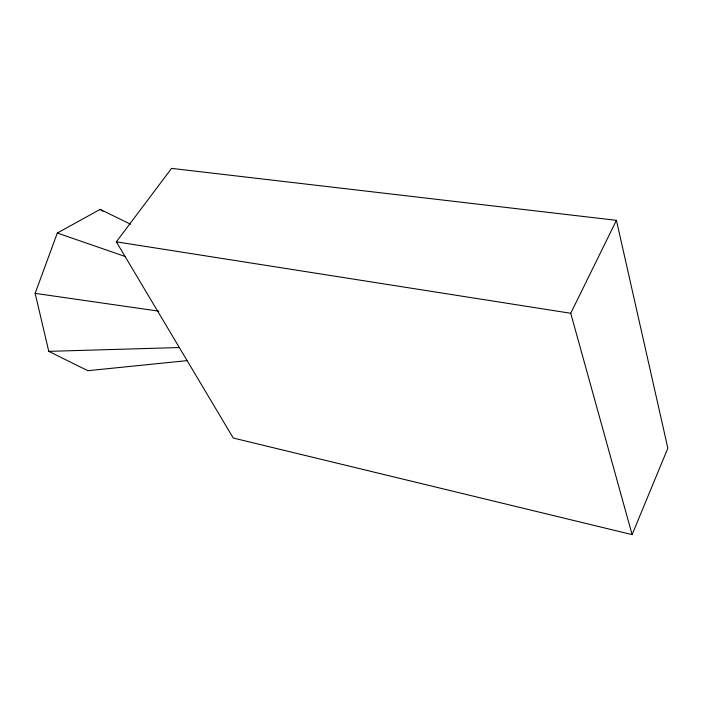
<?xml version="1.0" encoding="UTF-8"?>
<svg xmlns="http://www.w3.org/2000/svg" width="703" height="703" viewBox="0 0 703 703"><rect width="100%" height="100%" fill="white"/><g stroke="black" fill="none" stroke-linecap="round" stroke-linejoin="round"><path stroke-width="1.05" d="M186.884 360.657L87.822 370.692L48.771 351.359L35.15 293.362L57.312 233.027L100.134 209.38L130.661 224.248M632.111 534.623L667.85 448.163L616.434 220.338L171.567 168.377L116.338 241.832L233.255 438.031L632.111 534.623L570.739 313.283L616.434 220.338M48.771 351.359L179.327 347.537M35.15 293.362L158.86 311.174M116.338 241.832L570.739 313.283M57.312 233.027L125.45 256.586M100.134 209.38L102.858 211.19"/></g></svg>
